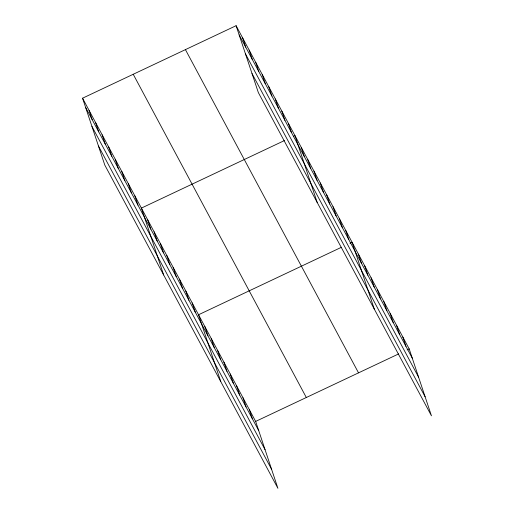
<?xml version="1.0" encoding="UTF-8"?>
<svg xmlns="http://www.w3.org/2000/svg" width="514" height="514" viewBox="0 0 514 514"><rect width="100%" height="100%" fill="white"/><g stroke="black" fill="none" stroke-linecap="round" stroke-linejoin="round"><path stroke-width="0.77" d="M82.555 98.2L255.657 421.422L277.907 488.3L104.798 165.071L82.555 98.2L236.093 25.7L409.202 348.929L431.445 415.8L258.343 92.578L236.093 25.7M284.396 140.579L141.408 208.093L163.658 274.971M293.545 136.261L294.952 135.6L317.196 202.471M341.521 247.247L198.532 314.761L220.782 381.632M349.963 243.257L352.077 242.261L374.32 309.139M255.657 421.422L398.646 353.915M407.088 349.925L409.202 348.929M239.158 34.907L412.26 358.136M245.486 53.938L418.595 377.167M252.008 73.547L425.117 396.769M185.425 49.627L358.528 372.849M133.222 74.273L306.325 397.502M85.62 107.407L258.722 430.629M91.948 126.438L265.051 449.66M98.47 146.04L271.572 469.269M402.854 337.075L405.912 346.282M396.506 325.227L399.564 334.428M390.158 313.373L393.223 322.58M383.81 301.519L386.875 310.726M377.462 289.671L380.527 298.878M371.114 277.817L374.179 287.024M364.767 265.963L367.831 275.17M358.419 254.115L361.483 263.322M345.729 230.413L348.788 239.614M339.381 218.559L342.44 227.766M333.033 206.705L336.098 215.912M326.686 194.857L329.75 204.064M320.338 183.003L323.402 192.21M313.99 171.149L317.054 180.356M307.642 159.301L310.707 168.508M301.294 147.447L304.359 156.654M288.412 123.386L291.47 132.593M281.871 111.178L284.936 120.379M275.331 98.964L278.395 108.171M268.79 86.757L271.855 95.957M262.256 74.543L265.314 83.75M255.715 62.335L258.773 71.536M249.174 50.121L252.239 59.328M242.634 37.914L245.698 47.115M249.309 409.574L252.374 418.781M242.968 397.72L246.026 406.927M236.62 385.873L239.678 395.073M230.272 374.019L233.33 383.226M223.924 362.164L226.989 371.371M217.576 350.317L220.641 359.524M211.228 338.463L214.293 347.67M204.88 326.608L207.945 335.815M192.185 302.907L195.249 312.114M185.843 291.059L188.901 300.266M179.495 279.205L182.554 288.412M173.147 267.351L176.206 276.558M166.799 255.503L169.864 264.71M160.452 243.649L163.516 252.856M154.104 231.801L157.168 241.002M147.756 219.947L150.82 229.154M134.874 195.885L137.932 205.092M128.333 183.671L131.391 192.878M121.792 171.464L124.857 180.671M115.252 159.25L118.316 168.457M108.711 147.043L111.776 156.25M102.17 134.829L105.235 144.036M95.636 122.621L98.694 131.828M89.095 110.407L92.154 119.614"/></g></svg>
